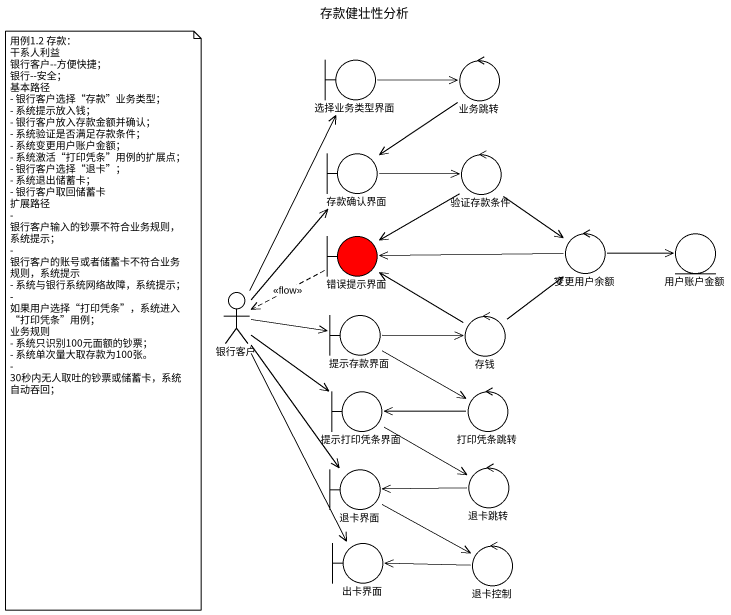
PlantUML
@startuml
title 存款健壮性分析
boundary 选择业务类型界面
control 业务跳转
boundary 存款确认界面
control 验证存款条件
boundary 错误提示界面 #FF0000
control 变更用户余额
entity 用户账户金额
actor 银行客户
boundary 提示存款界面
control 存钱
boundary 提示打印凭条界面
control 打印凭条跳转
boundary 退卡界面
control 退卡跳转
boundary 出卡界面
control 退卡控制
选择业务类型界面 -right-> 业务跳转
业务跳转 --> 存款确认界面
存款确认界面 -right-> 验证存款条件
验证存款条件 --> 错误提示界面
验证存款条件 --> 变更用户余额
错误提示界面 .left.> 银行客户 : <<flow>>
变更用户余额 -left-> 错误提示界面
变更用户余额 -right-> 用户账户金额
银行客户 -up-> 选择业务类型界面
银行客户 -up-> 存款确认界面
银行客户 -right-> 提示存款界面
银行客户 --> 提示打印凭条界面
银行客户 --> 退卡界面
银行客户 --> 出卡界面
提示存款界面 -right-> 存钱
提示存款界面 -right-> 打印凭条跳转
存钱 -up-> 错误提示界面
存钱 -up-> 变更用户余额
提示打印凭条界面 --> 退卡跳转
打印凭条跳转 -left-> 提示打印凭条界面
退卡界面 -right-> 退卡控制
退卡跳转 -left-> 退卡界面
退卡控制 -left-> 出卡界面
note as N1
  用例1.2 存款：
  干系人利益
  银行客户--方便快捷；
  银行--安全；
  基本路径
  - 银行客户选择“存款”业务类型；
  - 系统提示放入钱；
  - 银行客户放入存款金额并确认；
  - 系统验证是否满足存款条件；
  - 系统变更用户账户金额；
  - 系统激活“打印凭条”用例的扩展点；
  - 银行客户选择“退卡”；
  - 系统退出储蓄卡；
  - 银行客户取回储蓄卡
  扩展路径
  - 银行客户输入的钞票不符合业务规则，系统提示；
  - 银行客户的账号或者储蓄卡不符合业务规则，系统提示
  - 系统与银行系统网络故障，系统提示；
  - 如果用户选择“打印凭条”，系统进入“打印凭条”用例；
  业务规则
  - 系统只识别100元面额的钞票；
  - 系统单次量大取存款为100张。
  - 30秒内无人取吐的钞票或储蓄卡，系统自动吞回；
end note
@enduml
